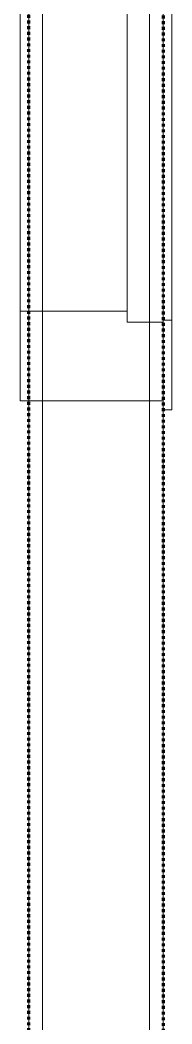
# Model space of a CAD drawing. Header units: millimetres. Extents: x -5300 to 98858, y -5196 to 93886.
# Drawn here: x 5705 to 5875, y 3175 to 4295 of the extents above; entities that cross this region are included whole.
import ezdxf

# ---------------------------------------------------------------- set-up
doc = ezdxf.new("R2010")
doc.units = ezdxf.units.MM
doc.linetypes.add('Штрих', pattern=[6.35, 3.175, -3.175])
doc.linetypes.add('Штрих_2_', pattern=[6.35, 3.175, -3.175])
for name, color, linetype, lineweight, true_color in [('_Разделитель помещений_', 4, 'Штрих', 70, 0x00ffff), ('Двери', 7, 'Continuous', 18, 0x7f7f7f), ('Перекрытия', 7, 'Continuous', 18, 0x7f7f7f), ('Стены', 7, 'Continuous', 18, 0x7f7f7f)]:
    doc.layers.add(name, color=color, linetype=linetype, lineweight=lineweight, true_color=true_color)

# ---------------------------------------------------------------- blocks, each defined once
blk = doc.blocks.new('ПЕР-002 - ПЕР-002-240075-Подвал')
at = {"layer": 'Перекрытия', "color": 254, "true_color": 0xd4d4d4}
for p, q in [((5730, 150), (5730, 3870)), ((5730, 3870), (5850, 3870)), ((5850, 3870), (5730, 3870)), ((5730, 3870), (5730, 150)), ((5730, 3870), (5730, 3870)), ((5850, 3870), (5850, 150)), ((5850, 150), (5850, 3870)), ((5850, 3870), (5850, 3870))]:
    blk.add_line(p, q, dxfattribs=at)
blk = doc.blocks.new('СТВ_Перегородка_Кирпич 156547 - СТВ_Перегородка_Кирпич 2-246843-Подвал')
at = {"layer": 'Стены', "color": 254, "true_color": 0xd4d4d4}
blk.add_line((5850, 0), (5850, 13370), dxfattribs=at)
blk = doc.blocks.new('СТВ_Перегородка_Кирпич 156547 - СТВ_Перегородка_Кирпич-246836-Подвал')
at = {"layer": 'Стены', "color": 254, "true_color": 0xd4d4d4}
for p, q in [((5730, 13490), (5730, 150)), ((5850, 13490), (5850, 150)), ((5715, 6590), (5715, 170)), ((5730, 6590), (5730, 170)), ((5850, 5735), (5850, 170)), ((5865, 5735), (5865, 170)), ((5715, 3870), (5715, 5370)), ((5715, 5370), (5715, 3870)), ((5730, 5370), (5730, 3870)), ((5730, 5370), (5730, 3870)), ((5730, 3870), (5730, 5370)), ((5730, 5370), (5730, 3870)), ((5850, 5370), (5850, 3870)), ((5850, 5370), (5850, 3870)), ((5850, 3870), (5850, 5370)), ((5850, 5370), (5850, 3870)), ((5865, 5370), (5865, 3870)), ((5865, 5370), (5865, 3870)), ((5730, 3870), (5715, 3870)), ((5715, 3870), (5715, 3870)), ((5715, 3870), (5730, 3870)), ((5730, 3870), (5715, 3870)), ((5715, 3870), (5730, 3870)), ((5715, 170), (5715, 3870)), ((5715, 3870), (5715, 3870)), ((5715, 3870), (5715, 170)), ((5730, 3870), (5730, 170)), ((5730, 3870), (5730, 3870)), ((5730, 3870), (5730, 3870)), ((5730, 3870), (5730, 170)), ((5730, 150), (5730, 3870)), ((5730, 3870), (5850, 3870)), ((5850, 3870), (5730, 3870)), ((5730, 3870), (5730, 3870)), ((5730, 3870), (5850, 3870)), ((5850, 3870), (5730, 3870)), ((5730, 3870), (5730, 3870)), ((5730, 3870), (5850, 3870)), ((5850, 3870), (5730, 3870)), ((5730, 3870), (5730, 3870)), ((5730, 3870), (5730, 3870)), ((5730, 3870), (5730, 150)), ((5850, 3870), (5850, 3870)), ((5850, 3870), (5850, 3870)), ((5850, 3870), (5850, 150)), ((5850, 3870), (5850, 150)), ((5850, 3870), (5850, 3870)), ((5850, 3870), (5850, 3870)), ((5865, 3870), (5850, 3870)), ((5850, 3870), (5850, 3870)), ((5850, 3870), (5865, 3870)), ((5865, 3870), (5850, 3870)), ((5850, 3870), (5865, 3870)), ((5850, 170), (5850, 3870)), ((5850, 3870), (5850, 3870)), ((5850, 3870), (5850, 170)), ((5865, 3870), (5865, 170)), ((5865, 3870), (5865, 3870)), ((5865, 3870), (5865, 3870)), ((5865, 3870), (5865, 170))]:
    blk.add_line(p, q, dxfattribs=at)
blk = doc.blocks.new('СТВ_Перегородка_Кирпич 156547 - СТВ_Перегородка_Кирпич 156547-246840-Подвал')
for name in ['СТВ_Перегородка_Кирпич 156547 - СТВ_Перегородка_Кирпич-246836-Подвал', 'СТВ_Перегородка_Кирпич 156547 - СТВ_Перегородка_Кирпич 2-246843-Подвал']:
    blk.add_blockref(name, (0, 0))
blk = doc.blocks.new('Дп-7 156615 - Дп-7-246845-Подвал')
at = {"layer": 'Двери', "color": 254, "true_color": 0xd4d4d4}
for p, q in [((5865, 3860), (5865, 5380)), ((5865, 5380), (5865, 3860)), ((5875, 5380), (5875, 3860)), ((5875, 3860), (5875, 5380)), ((5705, 5370), (5705, 3870)), ((5705, 3870), (5705, 5370)), ((5715, 3870), (5715, 5370)), ((5715, 5370), (5715, 3870)), ((5715, 5370), (5715, 3870)), ((5715, 3870), (5715, 5370)), ((5865, 5370), (5865, 3870)), ((5865, 3870), (5865, 5370)), ((5825, 3958), (5825, 5282)), ((5825, 5282), (5825, 3958)), ((5865, 3958), (5865, 5282)), ((5865, 5282), (5865, 3958)), ((5865, 3960), (5865, 5280)), ((5865, 5280), (5865, 3960)), ((5875, 3960), (5875, 5280)), ((5875, 5280), (5875, 3960)), ((5705, 3970), (5705, 5270)), ((5705, 5270), (5705, 3970)), ((5715, 3970), (5715, 5270)), ((5715, 5270), (5715, 3970)), ((5715, 3970), (5715, 5270)), ((5715, 5270), (5715, 3970)), ((5825, 3970), (5825, 5270)), ((5825, 5270), (5825, 3970)), ((5825, 3958), (5825, 4858)), ((5825, 3958), (5825, 4858)), ((5825, 4858), (5825, 3958)), ((5825, 4858), (5825, 3958)), ((5865, 4858), (5865, 3958)), ((5865, 3958), (5865, 4858)), ((5865, 4858), (5865, 3958)), ((5865, 3958), (5865, 4858)), ((5715, 3970), (5705, 3970)), ((5705, 3970), (5705, 3870)), ((5705, 3970), (5715, 3970)), ((5715, 3970), (5705, 3970)), ((5705, 3970), (5705, 3970)), ((5705, 3870), (5705, 3970)), ((5705, 3970), (5705, 3970)), ((5705, 3970), (5705, 3870)), ((5705, 3970), (5715, 3970)), ((5705, 3870), (5705, 3970)), ((5715, 3970), (5705, 3970)), ((5705, 3970), (5705, 3870)), ((5705, 3970), (5715, 3970)), ((5705, 3870), (5705, 3970)), ((5715, 3870), (5715, 3970)), ((5715, 3870), (5715, 3970)), ((5715, 3970), (5715, 3970)), ((5715, 3970), (5715, 3870)), ((5715, 3970), (5715, 3970)), ((5715, 3970), (5715, 3870)), ((5715, 3870), (5715, 3970)), ((5715, 3970), (5715, 3870)), ((5825, 3970), (5715, 3970)), ((5715, 3970), (5715, 3870)), ((5825, 3970), (5715, 3970)), ((5715, 3970), (5715, 3970)), ((5715, 3970), (5825, 3970)), ((5715, 3870), (5715, 3970)), ((5715, 3970), (5715, 3970)), ((5715, 3970), (5715, 3870)), ((5715, 3870), (5715, 3970)), ((5715, 3970), (5825, 3970)), ((5715, 3870), (5715, 3970)), ((5715, 3970), (5825, 3970)), ((5825, 3970), (5715, 3970)), ((5715, 3970), (5715, 3870)), ((5825, 3958), (5825, 3970)), ((5825, 3970), (5825, 3958)), ((5825, 3958), (5825, 3970)), ((5825, 3970), (5825, 3970)), ((5825, 3970), (5825, 3970)), ((5825, 3970), (5825, 3958)), ((5825, 3970), (5825, 3958)), ((5825, 3958), (5825, 3970)), ((5865, 3958), (5825, 3958)), ((5825, 3958), (5825, 3958)), ((5825, 3958), (5865, 3958)), ((5865, 3958), (5825, 3958)), ((5825, 3958), (5825, 3958)), ((5825, 3958), (5865, 3958)), ((5825, 3958), (5865, 3958)), ((5865, 3958), (5825, 3958)), ((5825, 3958), (5825, 3958)), ((5825, 3958), (5865, 3958)), ((5865, 3958), (5825, 3958)), ((5825, 3958), (5825, 3958)), ((5865, 3958), (5825, 3958)), ((5865, 3958), (5825, 3958)), ((5825, 3958), (5825, 3958)), ((5825, 3958), (5865, 3958)), ((5825, 3958), (5825, 3958)), ((5825, 3958), (5865, 3958)), ((5875, 3960), (5865, 3960)), ((5865, 3960), (5865, 3860)), ((5875, 3960), (5865, 3960)), ((5865, 3960), (5865, 3960)), ((5865, 3960), (5875, 3960)), ((5865, 3860), (5865, 3960)), ((5865, 3960), (5865, 3960)), ((5865, 3960), (5865, 3860)), ((5865, 3860), (5865, 3960)), ((5865, 3960), (5875, 3960)), ((5875, 3960), (5865, 3960)), ((5865, 3960), (5865, 3860)), ((5865, 3860), (5865, 3960)), ((5865, 3960), (5875, 3960)), ((5865, 3870), (5865, 3958)), ((5865, 3958), (5865, 3958)), ((5865, 3958), (5865, 3870)), ((5865, 3870), (5865, 3958)), ((5865, 3958), (5865, 3958)), ((5865, 3958), (5865, 3870)), ((5865, 3870), (5865, 3958)), ((5865, 3958), (5865, 3958)), ((5865, 3958), (5865, 3870)), ((5865, 3958), (5865, 3958)), ((5865, 3958), (5865, 3958)), ((5865, 3958), (5865, 3958)), ((5875, 3860), (5875, 3960)), ((5875, 3860), (5875, 3960)), ((5875, 3960), (5875, 3960)), ((5875, 3960), (5875, 3860)), ((5875, 3960), (5875, 3960)), ((5875, 3960), (5875, 3860)), ((5875, 3860), (5875, 3960)), ((5875, 3960), (5875, 3860)), ((5705, 3870), (5715, 3870)), ((5705, 3870), (5715, 3870)), ((5715, 3870), (5705, 3870)), ((5705, 3870), (5705, 3870)), ((5705, 3870), (5705, 3870)), ((5715, 3870), (5705, 3870)), ((5705, 3870), (5715, 3870)), ((5715, 3870), (5705, 3870)), ((5715, 3870), (5715, 3870)), ((5715, 3870), (5715, 3870)), ((5715, 3870), (5865, 3870)), ((5715, 3870), (5715, 3870)), ((5865, 3870), (5715, 3870)), ((5715, 3870), (5715, 3870)), ((5715, 3870), (5865, 3870)), ((5865, 3870), (5715, 3870)), ((5715, 3870), (5865, 3870)), ((5865, 3870), (5715, 3870)), ((5715, 3870), (5715, 3870)), ((5715, 3870), (5865, 3870)), ((5865, 3870), (5715, 3870)), ((5715, 3870), (5715, 3870)), ((5865, 3870), (5865, 3870)), ((5865, 3870), (5865, 3870)), ((5865, 3870), (5865, 3870)), ((5865, 3870), (5865, 3870)), ((5865, 3860), (5875, 3860)), ((5865, 3860), (5865, 3860)), ((5875, 3860), (5865, 3860)), ((5865, 3860), (5865, 3860)), ((5865, 3860), (5875, 3860)), ((5875, 3860), (5865, 3860)), ((5865, 3860), (5875, 3860)), ((5875, 3860), (5865, 3860)), ((5875, 3860), (5875, 3860)), ((5875, 3860), (5875, 3860))]:
    blk.add_line(p, q, dxfattribs=at)
blk = doc.blocks.new('Дп-7 156615 - Дп-7 156615-246849-Подвал')
blk.add_blockref('Дп-7 156615 - Дп-7-246845-Подвал', (0, 0))

msp = doc.modelspace()

# ---------------------------------------------------------------- linework, layer by layer
at = {"layer": '_Разделитель помещений_', "color": 131, "linetype": 'Штрих_2_', "true_color": 0xaaffff}
for p, q in [((5715, 170), (5715, 6575)), ((5865, 5735), (5865, 170))]:
    msp.add_line(p, q, dxfattribs=at)

# ---------------------------------------------------------------- block references
at = {"layer": 'Двери', "color": 254, "true_color": 0xd4d4d4}
msp.add_blockref('Дп-7 156615 - Дп-7 156615-246849-Подвал', (0, 0), dxfattribs=at)
at = {"layer": 'Перекрытия', "color": 254, "true_color": 0xd4d4d4}
msp.add_blockref('ПЕР-002 - ПЕР-002-240075-Подвал', (0, 0), dxfattribs=at)
at = {"layer": 'Стены', "color": 254, "true_color": 0xd4d4d4}
msp.add_blockref('СТВ_Перегородка_Кирпич 156547 - СТВ_Перегородка_Кирпич 156547-246840-Подвал', (0, 0), dxfattribs=at)

doc.saveas('drawing.dxf')
